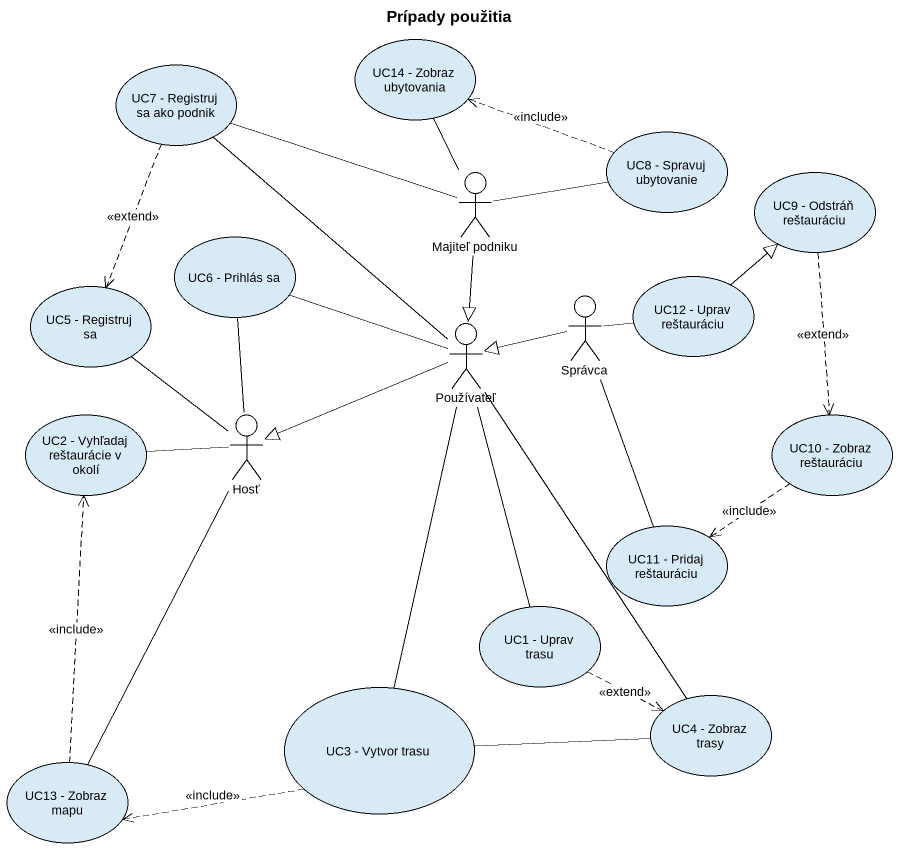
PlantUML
@startuml
title Prípady použitia
usecase "UC7 - Registruj sa ako podnik" as UC7_Registruj_sa_ako_podnik
usecase "UC14 - Zobraz ubytovania" as UC14_Zobraz_ubytovania
usecase "UC8 - Spravuj ubytovanie" as UC8_Spravuj_ubytovanie
actor "Majiteľ podniku" as Majiteľ_podniku
usecase "UC9 - Odstráň reštauráciu" as UC9_Odstráň_reštauráciu
usecase "UC6 - Prihlás sa" as UC6_Prihlás_sa
usecase "UC5 - Registruj sa" as UC5_Registruj_sa
actor Používateľ
actor Správca
usecase "UC12 - Uprav reštauráciu" as UC12_Uprav_reštauráciu
usecase "UC2 - Vyhľadaj reštaurácie v okolí" as UC2_Vyhľadaj_reštaurácie_v
actor Hosť
usecase "UC10 - Zobraz reštauráciu" as UC10_Zobraz_reštauráciu
usecase "UC11 - Pridaj reštauráciu" as UC11_Pridaj_reštauráciu
usecase "UC1 - Uprav trasu" as UC1_Uprav_trasu
usecase "UC3 - Vytvor trasu" as UC3_Vytvor_trasu
usecase "UC4 - Zobraz trasy" as UC4_Zobraz_trasy
usecase "UC13 - Zobraz mapu" as UC13_Zobraz_mapu
UC7_Registruj_sa_ako_podnik ..> UC5_Registruj_sa : <<extend>>
UC8_Spravuj_ubytovanie .left.> UC14_Zobraz_ubytovania : <<include>>
Majiteľ_podniku -left- UC7_Registruj_sa_ako_podnik
Majiteľ_podniku -up- UC14_Zobraz_ubytovania
Majiteľ_podniku -right- UC8_Spravuj_ubytovanie
Majiteľ_podniku --|> Používateľ
UC9_Odstráň_reštauráciu ..> UC10_Zobraz_reštauráciu : <<extend>>
Používateľ -up- UC7_Registruj_sa_ako_podnik
Používateľ -left- UC6_Prihlás_sa
Používateľ -left-|> Hosť
Používateľ -- UC1_Uprav_trasu
Používateľ -- UC3_Vytvor_trasu
Používateľ -- UC3_Vytvor_trasu
Používateľ -- UC4_Zobraz_trasy
Správca -left-|> Používateľ
Správca -right- UC12_Uprav_reštauráciu
Správca -- UC11_Pridaj_reštauráciu
UC12_Uprav_reštauráciu -up-|> UC9_Odstráň_reštauráciu
Hosť -up- UC6_Prihlás_sa
Hosť -up- UC5_Registruj_sa
Hosť -left- UC2_Vyhľadaj_reštaurácie_v
Hosť -- UC13_Zobraz_mapu
UC10_Zobraz_reštauráciu ..> UC11_Pridaj_reštauráciu : <<include>>
UC1_Uprav_trasu .right.> UC4_Zobraz_trasy : <<extend>>
UC3_Vytvor_trasu .left.> UC13_Zobraz_mapu : <<include>>
UC4_Zobraz_trasy -left- UC3_Vytvor_trasu
UC13_Zobraz_mapu .up.> UC2_Vyhľadaj_reštaurácie_v : <<include>>
@enduml
